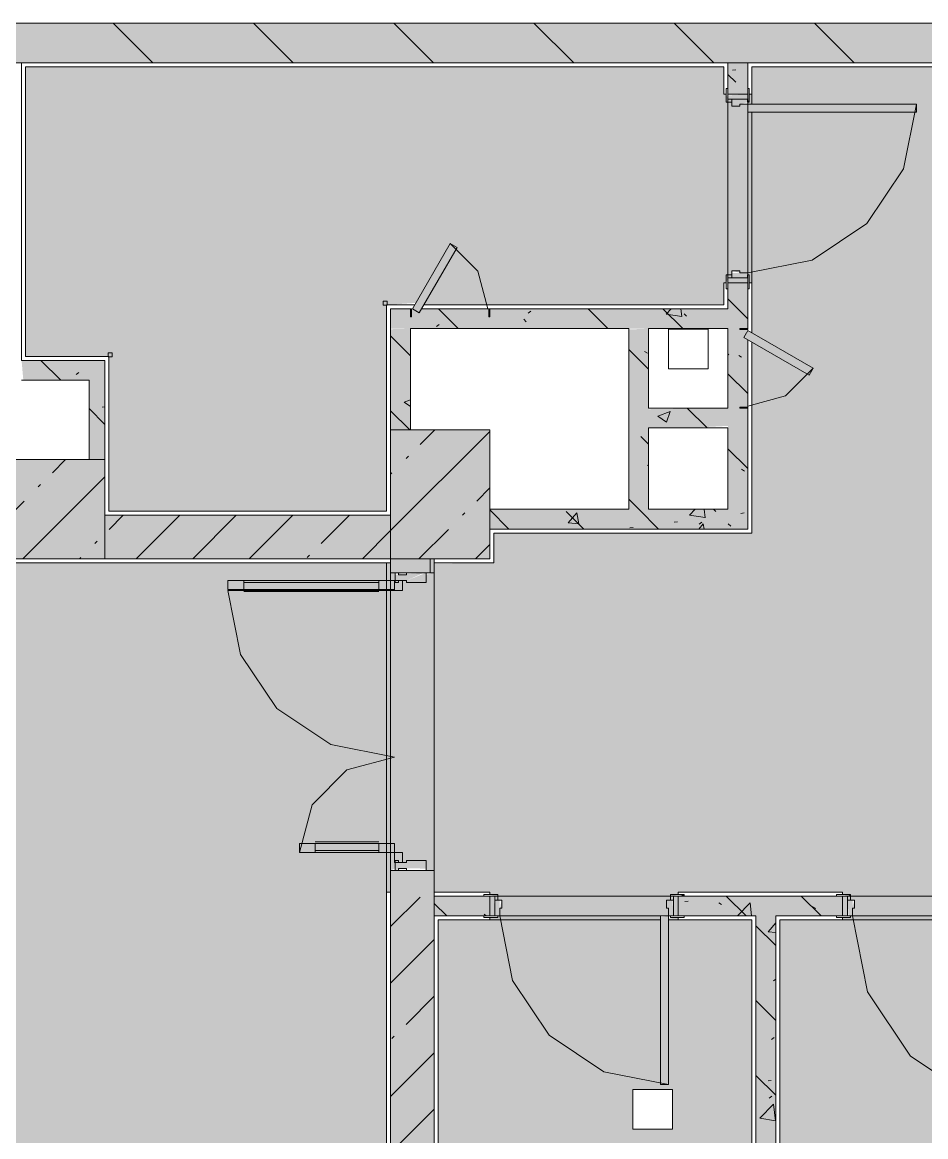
# Model space of a CAD drawing. Header units: millimetres. Extents: x -3817 to 677485, y -22715 to 103890.
# Drawn here: x -569.13 to -533.28, y -19540.98 to -19496.76 of the extents above; entities that cross this region are included whole.
import ezdxf

# ---------------------------------------------------------------- set-up
doc = ezdxf.new("R2010")
doc.units = ezdxf.units.MM
doc.layers.add('PDF _Геометрия', color=7, linetype='Continuous', true_color=0x1d1d1d)
doc.layers.add('PDF _Сплошная заливка', color=7, linetype='Continuous', true_color=0xffffff)

msp = doc.modelspace()

# ---------------------------------------------------------------- hatches: boundary and pattern name
at = {"layer": 'PDF _Сплошная заливка', "transparency": 33554559}
for points in [[(-546.955, -19498.365), (-481.917, -19498.365), (-481.917, -19496.79), (-608.29, -19496.79), (-608.29, -19498.365), (-549.662, -19498.365)], [(-541.911, -19508.916), (-541.129, -19508.916), (-541.129, -19508.128), (-553.283, -19508.128), (-553.374, -19508.286), (-553.725, -19508.128), (-554.513, -19508.128), (-554.513, -19508.916), (-543.473, -19508.916)], [(-553.941, -19512.931), (-553.725, -19512.931), (-553.725, -19508.916), (-554.513, -19508.939), (-554.513, -19512.931)], [(-545.066, -19516.081), (-544.278, -19516.081), (-544.278, -19508.916), (-545.066, -19508.95), (-545.066, -19513.774)], [(-542.684, -19512.853), (-541.129, -19512.774), (-541.129, -19512.065), (-544.278, -19512.112), (-544.278, -19512.853), (-543.485, -19512.853)], [(-553.941, -19518.049), (-550.576, -19518.049), (-550.576, -19512.931), (-554.513, -19512.931), (-554.513, -19518.049)], [(-541.129, -19516.868), (-541.129, -19516.081), (-550.576, -19516.081), (-550.576, -19516.868), (-541.911, -19516.868)], [(-554.513, -19518.049), (-554.513, -19516.317), (-565.851, -19516.317), (-565.851, -19518.049), (-554.67, -19518.049)], [(-553.941, -19518.6), (-552.938, -19518.6), (-552.938, -19518.049), (-554.513, -19518.049), (-554.513, -19518.6)], [(-554.332, -19530.411), (-554.04, -19530.332), (-553.096, -19530.34), (-553.096, -19530.017), (-554.332, -19530.096), (-554.332, -19530.332)], [(-548.219, -19574.189), (-541.757, -19574.126), (-541.757, -19574.047), (-534.947, -19574.126), (-534.947, -19574.189), (-526.951, -19574.148), (-526.951, -19532.379), (-528.309, -19532.379), (-528.309, -19540.096), (-528.624, -19540.096), (-528.624, -19532.379), (-539.073, -19532.379), (-539.073, -19548.988), (-552.623, -19548.988), (-552.623, -19571.197), (-548.219, -19571.242), (-548.219, -19572.241)]]:
    msp.add_hatch(color=256, dxfattribs=at).paths.add_polyline_path(points)
h = msp.add_hatch(color=256, dxfattribs=at)
h.paths.add_polyline_path([(-540.342, -19516.868), (-540.342, -19509.358), (-540.499, -19509.267), (-540.342, -19508.916), (-540.342, -19507.096), (-541.129, -19507.096), (-541.129, -19516.868)], flags=0)
h.paths.add_polyline_path([(-541.129, -19499.616), (-540.342, -19499.616), (-540.342, -19498.365), (-541.129, -19498.365), (-541.129, -19499.38)], flags=0)
h = msp.add_hatch(color=256, dxfattribs=at)
h.paths.add_polyline_path([(-540.342, -19500.01), (-540.184, -19500.01), (-540.184, -19499.616), (-540.279, -19499.616), (-540.342, -19499.931)], flags=0)
h.paths.add_polyline_path([(-565.694, -19516.159), (-554.67, -19516.159), (-554.67, -19507.971), (-553.512, -19507.895), (-552.151, -19505.537), (-551.878, -19505.695), (-553.192, -19507.971), (-541.286, -19507.938), (-541.286, -19507.096), (-541.192, -19507.096), (-541.129, -19506.899), (-540.971, -19506.899), (-540.971, -19506.624), (-540.279, -19506.781), (-540.279, -19507.096), (-540.184, -19507.096), (-540.184, -19500.325), (-540.342, -19500.325), (-540.342, -19500.01), (-540.971, -19499.931), (-540.971, -19499.813), (-541.129, -19499.813), (-541.192, -19499.616), (-541.286, -19499.616), (-541.286, -19498.522), (-569, -19498.522), (-569, -19510.018), (-565.694, -19510.018), (-565.694, -19512.112)], flags=0)
h = msp.add_hatch(color=256, dxfattribs=at)
h.paths.add_polyline_path([(-513.018, -19519.23), (-512.861, -19519.23), (-512.861, -19518.837), (-512.955, -19518.837), (-513.018, -19519.152)], flags=0)
h.paths.add_polyline_path([(-554.332, -19518.6), (-554.04, -19518.679), (-554.198, -19518.6)], flags=0)
h.paths.add_polyline_path([(-521.855, -19532.379), (-516.837, -19532.379), (-516.837, -19532.285), (-517.231, -19532.222), (-517.152, -19531.592), (-517.034, -19531.536), (-517.034, -19531.435), (-516.837, -19531.372), (-516.837, -19531.277), (-513.963, -19531.277), (-513.963, -19527.498), (-513.869, -19527.498), (-513.806, -19527.301), (-513.648, -19527.301), (-513.648, -19527.025), (-512.955, -19527.183), (-512.934, -19527.498), (-512.861, -19527.498), (-512.861, -19519.545), (-513.018, -19519.545), (-513.03, -19519.23), (-513.648, -19519.152), (-513.648, -19519.033), (-513.806, -19519.033), (-513.869, -19518.837), (-513.963, -19518.837), (-513.963, -19518.207), (-516.325, -19518.207), (-516.325, -19512.774), (-498.79, -19512.774), (-498.79, -19512.538), (-498.003, -19512.538), (-498.003, -19511.845), (-497.688, -19511.845), (-497.688, -19512.616), (-497.554, -19512.538), (-497.554, -19501.121), (-497.688, -19501.121), (-497.688, -19501.814), (-498.003, -19501.814), (-498.003, -19501.121), (-498.79, -19501.042), (-498.79, -19498.522), (-540.184, -19498.522), (-540.184, -19500.01), (-533.649, -19500.01), (-533.649, -19500.325), (-540.184, -19500.325), (-540.184, -19509.085), (-537.764, -19510.514), (-537.908, -19510.763), (-540.184, -19509.465), (-540.184, -19517.026), (-550.418, -19517.026), (-550.418, -19518.207), (-552.781, -19518.247), (-552.781, -19518.6), (-553.096, -19518.679), (-553.096, -19518.994), (-554.04, -19518.915), (-554.057, -19519.309), (-554.355, -19519.309), (-554.355, -19518.6), (-554.513, -19518.6), (-554.513, -19518.207), (-554.67, -19518.207), (-554.67, -19531.277), (-554.513, -19531.277), (-554.513, -19530.411), (-554.332, -19530.332), (-554.355, -19529.702), (-554.04, -19529.702), (-554.04, -19530.096), (-553.096, -19530.096), (-553.096, -19530.411), (-552.781, -19530.411), (-552.781, -19531.277), (-550.576, -19531.277), (-550.576, -19531.372), (-550.379, -19531.435), (-550.379, -19531.592), (-550.104, -19531.592), (-550.261, -19532.285), (-550.576, -19532.285), (-550.576, -19532.379), (-543.805, -19532.379), (-543.805, -19532.222), (-543.49, -19532.222), (-543.411, -19531.592), (-543.293, -19531.592), (-543.325, -19531.435), (-543.096, -19531.372), (-543.096, -19531.277), (-536.576, -19531.277), (-536.553, -19531.372), (-536.38, -19531.435), (-536.38, -19531.592), (-536.104, -19531.592), (-536.321, -19532.285), (-536.576, -19532.285), (-536.576, -19532.379), (-528.624, -19532.379), (-528.624, -19532.222), (-528.309, -19532.222), (-528.23, -19531.592), (-528.112, -19531.592), (-528.112, -19531.435), (-527.915, -19531.372), (-527.915, -19531.277), (-525.498, -19531.277), (-525.457, -19531.372), (-525.301, -19531.435), (-525.301, -19531.592), (-525.026, -19531.592), (-525.104, -19532.222), (-524.789, -19532.289), (-524.789, -19532.379)], flags=0)
h.paths.add_polyline_path([(-525.104, -19532.379), (-525.183, -19532.285), (-525.498, -19532.285), (-525.498, -19532.379)], flags=0)
h.paths.add_polyline_path([(-528.309, -19532.379), (-527.915, -19532.379), (-527.915, -19532.285), (-528.309, -19532.329)], flags=0)
h.paths.add_polyline_path([(-543.325, -19532.379), (-543.096, -19532.379), (-543.096, -19532.285), (-543.49, -19532.321), (-543.49, -19532.379)], flags=0)
at = {"layer": 'PDF _Сплошная заливка', "true_color": 0xe2e2e2, "transparency": 33554559}
h = msp.add_hatch(color=254, dxfattribs=at)
h.paths.add_polyline_path([(-540.883, -19506.899), (-540.342, -19506.899), (-540.342, -19506.702), (-540.971, -19506.702), (-540.971, -19506.899)], flags=0)
h.paths.add_polyline_path([(-540.971, -19500.088), (-540.342, -19499.931), (-540.342, -19499.813), (-540.971, -19499.813), (-540.971, -19500.01)], flags=0)
for points in [[(-537.573, -19500.325), (-533.649, -19500.325), (-533.649, -19500.01), (-540.342, -19500.01), (-540.342, -19500.325), (-539.006, -19500.325)], [(-537.908, -19510.763), (-537.75, -19510.49), (-540.342, -19508.994), (-540.499, -19509.267), (-538.071, -19510.669)], [(-543.805, -19538.915), (-543.49, -19538.915), (-543.49, -19532.222), (-543.805, -19532.275), (-543.805, -19537.548)]]:
    msp.add_hatch(color=254, dxfattribs=at).paths.add_polyline_path(points)
at = {"layer": 'PDF _Сплошная заливка', "true_color": 0xfbfbfb, "transparency": 33554559}
for points in [[(-540.342, -19507.096), (-540.342, -19506.899), (-541.129, -19506.899), (-541.129, -19507.096), (-540.711, -19507.096)], [(-550.379, -19532.222), (-550.418, -19531.435), (-550.576, -19531.435), (-550.576, -19532.222), (-550.418, -19532.222)]]:
    msp.add_hatch(color=7, dxfattribs=at).paths.add_polyline_path(points)
at = {"layer": 'PDF _Сплошная заливка', "transparency": 33554559}
h = msp.add_hatch(color=256, dxfattribs=at)
h.paths.add_polyline_path([(-845.369, -19524.191), (-845.077, -19524.269), (-845.235, -19524.191)], flags=0)
h.paths.add_polyline_path([(-568.764, -19543.403), (-568.686, -19543.403), (-568.686, -19542.773), (-568.489, -19542.773), (-568.489, -19541.513), (-554.67, -19541.513), (-554.67, -19518.207), (-661.123, -19518.207), (-661.123, -19514.506), (-662.356, -19514.506), (-663.367, -19516.258), (-663.638, -19516.096), (-662.72, -19514.506), (-665.532, -19514.506), (-665.532, -19518.207), (-667.749, -19518.207), (-669.154, -19520.64), (-669.415, -19520.461), (-668.113, -19518.207), (-687.973, -19518.207), (-687.973, -19522.773), (-688.288, -19522.773), (-688.288, -19518.207), (-695.138, -19518.207), (-695.138, -19522.773), (-695.453, -19522.773), (-695.453, -19518.207), (-702.382, -19518.207), (-702.448, -19522.773), (-702.697, -19522.773), (-702.697, -19518.207), (-709.547, -19518.207), (-709.547, -19522.773), (-709.862, -19522.773), (-709.862, -19518.207), (-713.889, -19518.207), (-715.295, -19520.64), (-715.555, -19520.461), (-714.253, -19518.207), (-741.829, -19518.207), (-741.829, -19511.908), (-750.285, -19511.908), (-750.285, -19519.152), (-750.64, -19519.152), (-750.64, -19511.908), (-761.506, -19511.908), (-761.506, -19514.27), (-761.86, -19514.27), (-761.86, -19511.908), (-773.647, -19511.916), (-773.647, -19514.419), (-774.001, -19514.419), (-774.001, -19511.908), (-784.465, -19511.916), (-784.465, -19518.6), (-784.82, -19518.6), (-784.82, -19511.908), (-787.182, -19511.916), (-787.182, -19518.207), (-804.622, -19518.207), (-804.622, -19525.923), (-804.937, -19525.923), (-804.937, -19518.207), (-814.976, -19518.207), (-814.976, -19523.482), (-843.794, -19523.482), (-843.794, -19524.191), (-844.132, -19524.269), (-844.132, -19524.584), (-845.077, -19524.584), (-845.077, -19524.703), (-845.392, -19524.703), (-845.369, -19523.482), (-845.526, -19523.482), (-845.526, -19541.513), (-845.369, -19541.45), (-845.369, -19540.332), (-845.077, -19540.332), (-845.077, -19540.647), (-844.132, -19540.726), (-844.132, -19540.962), (-843.794, -19540.962), (-843.794, -19541.513), (-811.905, -19541.513), (-811.905, -19540.726), (-806.079, -19540.726), (-806.079, -19541.513), (-741.042, -19541.513), (-741.042, -19540.726), (-735.215, -19540.726), (-735.215, -19541.513), (-734.888, -19541.513), (-733.877, -19539.761), (-733.604, -19539.919), (-734.524, -19541.513), (-705.61, -19541.513), (-705.61, -19540.726), (-699.783, -19540.726), (-699.783, -19541.513), (-670.178, -19541.513), (-670.178, -19540.726), (-664.351, -19540.726), (-664.351, -19541.513), (-623.093, -19541.513), (-623.093, -19534.978), (-622.778, -19534.978), (-622.778, -19541.513), (-603.409, -19541.513), (-603.409, -19533.797), (-603.094, -19533.797), (-603.094, -19541.513), (-585.299, -19541.513), (-585.299, -19534.978), (-584.984, -19534.978), (-584.984, -19541.513), (-579.512, -19541.513), (-579.512, -19542.773), (-579.236, -19542.773), (-579.315, -19543.009), (-579.315, -19543.403), (-569.079, -19543.403)], flags=0)
h = msp.add_hatch(color=256, dxfattribs=at)
h.paths.add_polyline_path([(-552.781, -19541.67), (-552.781, -19530.411), (-554.513, -19530.411), (-554.513, -19541.67)], flags=0)
h.paths.add_polyline_path([(-552.938, -19518.6), (-552.781, -19518.6), (-552.781, -19518.049), (-552.938, -19518.049), (-552.938, -19518.378)], flags=0)
h = msp.add_hatch(color=256, dxfattribs=at)
h.paths.add_polyline_path([(-553.883, -19518.994), (-553.096, -19518.994), (-553.096, -19518.6), (-553.883, -19518.915)], flags=0)
h.paths.add_polyline_path([(-554.298, -19518.915), (-554.198, -19518.915), (-554.198, -19518.679), (-554.332, -19518.679), (-554.332, -19518.915)], flags=0)
h = msp.add_hatch(color=256, dxfattribs=at)
h.paths.add_polyline_path([(-554.355, -19530.096), (-554.04, -19530.096), (-554.04, -19529.702), (-554.355, -19529.702)], flags=0)
h.paths.add_polyline_path([(-554.325, -19519.309), (-554.04, -19519.296), (-554.04, -19518.915), (-554.355, -19518.915), (-554.355, -19519.309)], flags=0)
h = msp.add_hatch(color=256, dxfattribs=at)
h.paths.add_polyline_path([(-526.951, -19532.222), (-525.498, -19532.222), (-525.498, -19531.435), (-527.915, -19531.435), (-527.915, -19532.222), (-527.679, -19532.222)], flags=0)
h.paths.add_polyline_path([(-552.623, -19532.222), (-550.576, -19532.222), (-550.576, -19531.435), (-552.781, -19531.435), (-552.781, -19532.222)], flags=0)
h.paths.add_polyline_path([(-504.874, -19532.222), (-504.515, -19532.222), (-504.515, -19531.435), (-516.837, -19531.435), (-516.837, -19532.222), (-505.302, -19532.222)], flags=0)
h.paths.add_polyline_path([(-542.86, -19532.222), (-536.576, -19532.222), (-536.576, -19531.435), (-543.096, -19531.435), (-543.096, -19532.222)], flags=0)
at = {"layer": 'PDF _Сплошная заливка', "true_color": 0xe2e2e2, "transparency": 33554559}
h = msp.add_hatch(color=254, dxfattribs=at)
h.paths.add_polyline_path([(-543.49, -19532.222), (-543.293, -19532.222), (-543.325, -19531.592), (-543.568, -19531.592), (-543.49, -19531.907)], flags=0)
h.paths.add_polyline_path([(-550.182, -19532.222), (-550.182, -19531.592), (-550.379, -19531.592), (-550.379, -19532.222), (-550.261, -19532.222)], flags=0)
h = msp.add_hatch(color=254, dxfattribs=at)
h.paths.add_polyline_path([(-536.183, -19532.222), (-536.183, -19531.592), (-536.38, -19531.592), (-536.337, -19532.222), (-536.261, -19532.222)], flags=0)
h.paths.add_polyline_path([(-528.112, -19532.222), (-528.195, -19531.592), (-528.388, -19531.592), (-528.23, -19532.222)], flags=0)
at = {"layer": 'PDF _Сплошная заливка', "transparency": 33554559}
h = msp.add_hatch(color=256, dxfattribs=at)
h.paths.add_polyline_path([(-545.759, -19543.713), (-540.176, -19543.632), (-540.184, -19532.379), (-543.49, -19532.379), (-543.49, -19538.915), (-543.805, -19538.915), (-543.805, -19532.379), (-552.623, -19532.379), (-552.623, -19543.713), (-552.217, -19543.713), (-550.812, -19541.279), (-550.539, -19541.437), (-551.854, -19543.713), (-550.211, -19543.713)], flags=0)
h.paths.add_polyline_path([(-544.9, -19540.683), (-544.9, -19539.108), (-543.325, -19539.108), (-543.325, -19540.683)], flags=0)

# ---------------------------------------------------------------- linework, layer by layer
at = {"layer": 'PDF _Геометрия', "color": 7, "lineweight": 9}
for points in [[(-479.043, -19496.79), (-481.917, -19496.79), (-591.283, -19496.79), (-591.283, -19496.042)], [(-563.951, -19498.365), (-565.526, -19496.79)], [(-558.384, -19498.365), (-559.959, -19496.79)], [(-552.816, -19498.365), (-554.391, -19496.79)], [(-547.249, -19498.365), (-548.824, -19496.79)], [(-541.681, -19498.365), (-543.256, -19496.79)], [(-536.114, -19498.365), (-537.688, -19496.79)], [(-569.158, -19510.963), (-566.481, -19510.963), (-566.481, -19514.112), (-565.851, -19514.112), (-565.851, -19510.176), (-566.481, -19510.176), (-569.158, -19510.176), (-569.158, -19498.365), (-569.788, -19498.365)], [(-569.158, -19498.365), (-541.129, -19498.365)], [(-540.342, -19499.38), (-540.342, -19498.365), (-541.129, -19498.365), (-541.129, -19499.38)], [(-540.342, -19498.365), (-481.917, -19498.365), (-479.043, -19498.365)], [(-541.129, -19499.616), (-540.342, -19499.616)], [(-541.129, -19506.781), (-541.129, -19499.931)], [(-540.342, -19500.01), (-540.342, -19506.781)], [(-541.129, -19507.332), (-541.129, -19508.128), (-550.576, -19508.128), (-553.283, -19508.128)], [(-540.342, -19507.096), (-541.129, -19507.096)], [(-540.342, -19508.916), (-540.342, -19507.332)], [(-553.725, -19508.128), (-554.513, -19508.128), (-554.513, -19508.916), (-554.513, -19512.931), (-553.725, -19512.931), (-553.725, -19508.916), (-550.576, -19508.916), (-545.066, -19508.916), (-545.066, -19516.081), (-550.576, -19516.081), (-550.576, -19516.868), (-541.129, -19516.868), (-540.342, -19516.868), (-540.342, -19512.065), (-540.342, -19509.358)], [(-555.632, -19518.049), (-554.513, -19516.93), (-550.576, -19512.993)], [(-553.34, -19513.512), (-552.759, -19512.931)], [(-553.902, -19514.074), (-553.808, -19513.98)], [(-567.933, -19514.635), (-567.41, -19514.112)], [(-569.102, -19518.049), (-565.851, -19514.798)], [(-554.513, -19514.685), (-554.463, -19514.635)], [(-568.494, -19515.196), (-568.401, -19515.103)], [(-551.095, -19515.757), (-550.576, -19515.238)], [(-569.788, -19516.49), (-569.055, -19515.757)], [(-565.688, -19516.88), (-565.125, -19516.317)], [(-564.612, -19518.049), (-562.88, -19516.317)], [(-562.367, -19518.049), (-560.637, -19516.319)], [(-560.122, -19518.049), (-558.39, -19516.317)], [(-557.269, -19517.441), (-556.145, -19516.317)], [(-551.657, -19516.319), (-551.563, -19516.225)], [(-553.387, -19518.049), (-552.218, -19516.88)], [(-566.249, -19517.441), (-566.156, -19517.348)], [(-551.142, -19518.049), (-550.576, -19517.483)], [(-557.83, -19518.002), (-557.737, -19517.909)], [(-566.857, -19518.049), (-566.81, -19518.002)], [(-553.941, -19530.411), (-554.513, -19530.411), (-554.513, -19518.6), (-553.941, -19518.6)], [(-553.096, -19518.6), (-552.938, -19518.6), (-552.781, -19518.6), (-552.781, -19530.411), (-553.096, -19530.411)], [(-550.812, -19531.435), (-552.781, -19531.435), (-552.781, -19530.411), (-554.513, -19530.411), (-554.513, -19541.67), (-567.859, -19541.67)], [(-554.513, -19532.645), (-553.34, -19531.472)], [(-552.781, -19531.435), (-552.781, -19532.222)], [(-550.576, -19532.222), (-550.576, -19531.435)], [(-550.261, -19531.435), (-543.411, -19531.435)], [(-543.096, -19531.435), (-543.096, -19532.222)], [(-536.813, -19531.435), (-542.86, -19531.435)], [(-536.576, -19532.222), (-536.576, -19531.435)], [(-536.261, -19531.435), (-528.23, -19531.435)], [(-567.859, -19543.403), (-554.513, -19543.403), (-554.513, -19571.906), (-552.781, -19571.906), (-552.781, -19571.787), (-548.809, -19571.787), (-548.809, -19574.346), (-548.219, -19574.346), (-548.219, -19571.787), (-548.219, -19571.591), (-548.219, -19571.197), (-552.781, -19571.197), (-552.781, -19548.831), (-539.231, -19548.831), (-539.231, -19548.043), (-539.231, -19532.222), (-536.813, -19532.222)], [(-552.387, -19543.87), (-552.781, -19543.87), (-552.781, -19543.403), (-552.781, -19541.67), (-552.781, -19532.222), (-550.812, -19532.222)], [(-542.86, -19532.222), (-540.018, -19532.222), (-540.018, -19543.87), (-549.237, -19543.87), (-551.945, -19543.87)], [(-543.49, -19532.222), (-550.261, -19532.222)], [(-528.309, -19532.222), (-536.261, -19532.222)], [(-554.513, -19534.89), (-552.781, -19533.157)], [(-553.902, -19536.523), (-552.781, -19535.402)], [(-554.463, -19537.085), (-554.369, -19536.991)], [(-554.513, -19539.38), (-552.781, -19537.647)], [(-554.513, -19541.625), (-552.781, -19539.892)]]:
    msp.add_lwpolyline(points, dxfattribs=at)
at = {"layer": 'PDF _Геометрия', "color": 253, "lineweight": 9, "true_color": 0xaaaaaa}
for points in [[(-541.192, -19499.616), (-541.286, -19499.616), (-541.286, -19498.522), (-569, -19498.522), (-569, -19510.018), (-565.694, -19510.018), (-565.694, -19516.159), (-554.67, -19516.159), (-554.67, -19507.971), (-553.556, -19507.971)], [(-498.79, -19498.522), (-540.184, -19498.522), (-540.184, -19500.01), (-540.184, -19499.616), (-540.279, -19499.616)], [(-540.342, -19506.702), (-537.78, -19506.193), (-535.609, -19504.742), (-534.158, -19502.571), (-533.649, -19500.01)], [(-540.279, -19507.096), (-540.184, -19507.096), (-540.184, -19500.325), (-540.184, -19509.085)], [(-550.655, -19508.128), (-551.056, -19506.632), (-552.151, -19505.537)], [(-553.192, -19507.971), (-541.286, -19507.971), (-541.286, -19507.096), (-541.192, -19507.096)], [(-540.184, -19509.449), (-540.184, -19517.026), (-550.418, -19517.026), (-550.418, -19518.207), (-552.781, -19518.207)], [(-540.342, -19511.986), (-538.846, -19511.586), (-537.75, -19510.49)], [(-568.489, -19542.773), (-568.489, -19541.513), (-554.67, -19541.513), (-554.67, -19518.207), (-661.123, -19518.207), (-661.123, -19514.506), (-662.356, -19514.506)], [(-554.513, -19518.207), (-554.67, -19518.207), (-554.67, -19531.277), (-554.513, -19531.277)], [(-560.339, -19518.915), (-560.339, -19519.27)], [(-560.339, -19518.994), (-554.985, -19518.994)], [(-554.985, -19518.915), (-554.985, -19519.27)], [(-554.04, -19518.915), (-554.04, -19519.309), (-554.355, -19519.309), (-554.355, -19518.915)], [(-554.355, -19529.702), (-558.135, -19529.702), (-557.628, -19527.813), (-556.245, -19526.429), (-554.355, -19525.923), (-556.886, -19525.419), (-559.032, -19523.986), (-560.466, -19521.84), (-560.969, -19519.309), (-554.355, -19519.309)], [(-560.339, -19519.341), (-554.985, -19519.341)], [(-557.505, -19529.277), (-554.985, -19529.277)], [(-557.505, -19529.702), (-557.505, -19529.348)], [(-554.985, -19529.702), (-554.985, -19529.348)], [(-557.505, -19529.624), (-554.985, -19529.624)], [(-554.355, -19530.096), (-554.355, -19529.702), (-554.04, -19529.702), (-554.04, -19530.096)], [(-552.781, -19531.277), (-550.576, -19531.277), (-550.576, -19531.372)], [(-543.096, -19531.372), (-543.096, -19531.277), (-536.576, -19531.277), (-536.576, -19531.372)], [(-550.576, -19532.285), (-550.576, -19532.379), (-543.805, -19532.379), (-552.623, -19532.379), (-552.623, -19543.713), (-552.217, -19543.713)], [(-536.576, -19532.285), (-536.576, -19532.379), (-528.624, -19532.379), (-539.073, -19532.379), (-539.073, -19548.988), (-552.623, -19548.988), (-552.623, -19571.212)], [(-551.854, -19543.713), (-540.176, -19543.713), (-540.176, -19532.379), (-543.49, -19532.379), (-543.096, -19532.379), (-543.096, -19532.285)], [(-550.182, -19532.222), (-549.673, -19534.783), (-548.222, -19536.954), (-546.051, -19538.405), (-543.49, -19538.915)], [(-536.183, -19532.222), (-535.583, -19535.235), (-533.877, -19537.79), (-531.322, -19539.496), (-528.309, -19540.096)]]:
    msp.add_lwpolyline(points, dxfattribs=at)
at = {"layer": 'PDF _Геометрия', "color": 8, "lineweight": 9, "true_color": 0x787878}
for points in [[(-540.817, -19499.14), (-541.129, -19498.828)], [(-540.95, -19498.661), (-540.819, -19498.644)], [(-540.342, -19508.527), (-541.129, -19507.739)], [(-551.831, -19508.916), (-552.619, -19508.128)], [(-549.058, -19508.301), (-548.954, -19508.22)], [(-545.892, -19508.916), (-546.679, -19508.128)], [(-542.92, -19508.916), (-543.708, -19508.128)], [(-542.957, -19508.439), (-543.579, -19508.342), (-543.374, -19508.128)], [(-542.957, -19508.439), (-542.993, -19508.128)], [(-549.132, -19508.643), (-549.231, -19508.544)], [(-542.862, -19508.331), (-542.765, -19508.42)], [(-552.694, -19508.826), (-552.589, -19508.745)], [(-553.725, -19509.99), (-554.513, -19509.202)], [(-544.278, -19510.529), (-545.066, -19509.742)], [(-544.435, -19509.82), (-544.324, -19509.891)], [(-541.129, -19509.919), (-541.088, -19509.957)], [(-540.699, -19509.978), (-540.587, -19510.049)], [(-567.603, -19510.963), (-568.39, -19510.176)], [(-566.995, -19510.739), (-566.89, -19510.659)], [(-540.342, -19511.494), (-541.129, -19510.707)], [(-553.725, -19512.001), (-553.972, -19511.835), (-553.725, -19511.74)], [(-565.851, -19512.715), (-566.481, -19512.085)], [(-565.963, -19512.028), (-565.851, -19512.013)], [(-553.755, -19512.931), (-554.513, -19512.174)], [(-543.564, -19512.63), (-543.912, -19512.395), (-543.422, -19512.207)], [(-543.564, -19512.631), (-543.422, -19512.208)], [(-541.955, -19512.853), (-542.742, -19512.065)], [(-544.278, -19513.497), (-544.579, -19513.197)], [(-540.342, -19514.466), (-541.129, -19513.679)], [(-544.323, -19514.337), (-544.278, -19514.365)], [(-540.586, -19514.495), (-540.475, -19514.566)], [(-543.879, -19516.868), (-544.666, -19516.081), (-545.066, -19515.681)], [(-549.818, -19516.868), (-550.576, -19516.111)], [(-546.847, -19516.868), (-547.548, -19516.167)], [(-542.029, -19516.416), (-542.651, -19516.32), (-542.422, -19516.081)], [(-542.029, -19516.417), (-542.068, -19516.081)], [(-541.609, -19516.167), (-541.695, -19516.081)], [(-547.047, -19516.656), (-547.465, -19516.62), (-547.128, -19516.218)], [(-547.047, -19516.657), (-547.128, -19516.218)], [(-543.263, -19516.595), (-543.132, -19516.577)], [(-542.269, -19516.68), (-542.165, -19516.6)], [(-540.612, -19516.245), (-540.481, -19516.228)], [(-545.016, -19516.825), (-544.885, -19516.808)], [(-542.284, -19516.868), (-542.107, -19516.657)], [(-542.068, -19516.868), (-542.107, -19516.657)], [(-541.015, -19516.76), (-541.114, -19516.662)], [(-542.837, -19531.649), (-542.706, -19531.631)], [(-540.404, -19532.222), (-541.191, -19531.435)], [(-537.433, -19532.222), (-538.22, -19531.435)], [(-552.283, -19532.222), (-552.781, -19531.724)], [(-541.493, -19531.698), (-541.381, -19531.769)], [(-540.746, -19532.222), (-540.25, -19531.706)], [(-540.19, -19532.222), (-540.25, -19531.706)], [(-537.756, -19531.856), (-537.645, -19531.927)], [(-550.8, -19532.147), (-550.718, -19532.222)], [(-539.231, -19532.881), (-539.531, -19532.855), (-539.231, -19532.497)], [(-539.231, -19533.395), (-540.018, -19532.608)], [(-539.315, -19534.797), (-539.231, -19534.733)], [(-539.231, -19536.363), (-540.018, -19535.576)], [(-539.4, -19537.127), (-539.295, -19537.047)], [(-539.231, -19539.335), (-540.018, -19538.547)], [(-539.537, -19538.769), (-539.406, -19538.752)], [(-539.485, -19539.457), (-539.38, -19539.377)], [(-539.245, -19540.348), (-539.867, -19540.251), (-539.322, -19539.683)], [(-539.245, -19540.348), (-539.322, -19539.683)]]:
    msp.add_lwpolyline(points, dxfattribs=at)
at = {"layer": 'PDF _Геометрия', "color": 253, "lineweight": 9, "true_color": 0xaaaaaa}
for points in [[(-541.192, -19499.931), (-541.129, -19499.931), (-541.129, -19499.38), (-541.192, -19499.38)], [(-540.342, -19499.931), (-540.279, -19499.931), (-540.279, -19499.38), (-540.342, -19499.38)], [(-541.129, -19499.813), (-540.342, -19499.813), (-540.342, -19499.616), (-541.129, -19499.616)], [(-541.129, -19499.931), (-540.971, -19499.931), (-540.971, -19499.813), (-541.129, -19499.813)], [(-540.342, -19500.01), (-540.342, -19499.813), (-540.971, -19499.813), (-540.971, -19500.088), (-540.657, -19500.088), (-540.657, -19500.01)], [(-540.349, -19499.931), (-540.342, -19499.931), (-540.342, -19499.813), (-540.349, -19499.813)], [(-533.649, -19500.01), (-540.342, -19500.01), (-540.342, -19500.325), (-533.649, -19500.325)], [(-552.151, -19505.537), (-553.647, -19508.128), (-553.374, -19508.286), (-551.878, -19505.695)], [(-541.192, -19506.781), (-541.192, -19507.332), (-541.129, -19507.332), (-541.129, -19506.781)], [(-541.129, -19506.781), (-541.129, -19506.899), (-540.971, -19506.899), (-540.971, -19506.781)], [(-541.129, -19506.899), (-541.129, -19507.096), (-540.342, -19507.096), (-540.342, -19506.899)], [(-540.342, -19506.702), (-540.657, -19506.702), (-540.657, -19506.624), (-540.971, -19506.624), (-540.971, -19506.899), (-540.342, -19506.899)], [(-540.349, -19506.781), (-540.349, -19506.899), (-540.342, -19506.899), (-540.342, -19506.781)], [(-540.342, -19506.781), (-540.342, -19507.332), (-540.279, -19507.332), (-540.279, -19506.781)], [(-553.686, -19508.443), (-553.686, -19508.128), (-553.725, -19508.128), (-553.725, -19508.443)], [(-550.615, -19508.443), (-550.576, -19508.443), (-550.576, -19508.128), (-550.615, -19508.128)], [(-541.911, -19508.939), (-543.485, -19508.939), (-543.485, -19510.514), (-541.911, -19510.514)], [(-543.485, -19508.939), (-541.911, -19508.939), (-541.911, -19510.514), (-543.485, -19510.514)], [(-541.911, -19508.939), (-543.485, -19508.939), (-543.485, -19510.514), (-541.911, -19510.514)], [(-543.485, -19508.939), (-541.911, -19508.939), (-541.911, -19510.514), (-543.485, -19510.514)], [(-543.485, -19508.939), (-541.911, -19508.939), (-541.911, -19510.514), (-543.485, -19510.514)], [(-541.911, -19508.939), (-543.485, -19508.939), (-543.485, -19510.514), (-541.911, -19510.514)], [(-540.657, -19508.955), (-540.342, -19508.955), (-540.342, -19508.916), (-540.657, -19508.916)], [(-537.75, -19510.49), (-540.342, -19508.994), (-540.499, -19509.267), (-537.908, -19510.763)], [(-540.657, -19512.026), (-540.657, -19512.065), (-540.342, -19512.065), (-540.342, -19512.026)], [(-554.355, -19519.27), (-554.355, -19518.915), (-560.969, -19518.915), (-560.969, -19519.27), (-554.355, -19519.27), (-554.355, -19518.915), (-560.969, -19518.915), (-560.969, -19519.27)], [(-554.355, -19519.309), (-554.04, -19519.309), (-554.04, -19518.915), (-554.04, -19519.309), (-554.355, -19519.309), (-554.355, -19518.915)], [(-554.355, -19518.915), (-554.355, -19519.309), (-554.04, -19519.309), (-554.04, -19518.915)], [(-554.355, -19529.348), (-554.355, -19529.702), (-558.135, -19529.702), (-558.135, -19529.348), (-554.355, -19529.348), (-558.135, -19529.348), (-558.135, -19529.702), (-554.355, -19529.702)], [(-554.355, -19529.702), (-554.04, -19529.702), (-554.04, -19530.096), (-554.04, -19529.702), (-554.355, -19529.702), (-554.355, -19530.096)], [(-554.355, -19529.702), (-554.355, -19530.096), (-554.04, -19530.096), (-554.04, -19529.702)], [(-550.261, -19531.372), (-550.812, -19531.372), (-550.812, -19531.435), (-550.261, -19531.435)], [(-550.379, -19531.435), (-550.576, -19531.435), (-550.576, -19532.222), (-550.379, -19532.222)], [(-550.261, -19531.435), (-550.379, -19531.435), (-550.379, -19531.592), (-550.261, -19531.592)], [(-550.182, -19532.222), (-550.182, -19531.907), (-550.104, -19531.907), (-550.104, -19531.592), (-550.379, -19531.592), (-550.379, -19532.222)], [(-543.49, -19532.222), (-543.293, -19532.222), (-543.293, -19531.592), (-543.568, -19531.592), (-543.568, -19531.907), (-543.49, -19531.907)], [(-543.411, -19531.372), (-543.411, -19531.435), (-542.86, -19531.435), (-542.86, -19531.372)], [(-543.411, -19531.435), (-543.411, -19531.592), (-543.293, -19531.592), (-543.293, -19531.435)], [(-543.293, -19531.435), (-543.293, -19532.222), (-543.096, -19532.222), (-543.096, -19531.435)], [(-536.261, -19531.372), (-536.813, -19531.372), (-536.813, -19531.435), (-536.261, -19531.435)], [(-536.38, -19531.435), (-536.576, -19531.435), (-536.576, -19532.222), (-536.38, -19532.222)], [(-536.261, -19531.435), (-536.38, -19531.435), (-536.38, -19531.592), (-536.261, -19531.592)], [(-536.183, -19532.222), (-536.183, -19531.907), (-536.104, -19531.907), (-536.104, -19531.592), (-536.38, -19531.592), (-536.38, -19532.222)], [(-550.261, -19532.222), (-550.812, -19532.222), (-550.812, -19532.285), (-550.261, -19532.285)], [(-550.261, -19532.214), (-550.379, -19532.214), (-550.379, -19532.222), (-550.261, -19532.222)], [(-543.49, -19538.915), (-543.49, -19532.222), (-543.805, -19532.222), (-543.805, -19538.915)], [(-543.411, -19532.214), (-543.411, -19532.222), (-543.293, -19532.222), (-543.293, -19532.214)], [(-543.411, -19532.222), (-543.411, -19532.285), (-542.86, -19532.285), (-542.86, -19532.222)], [(-536.261, -19532.222), (-536.813, -19532.222), (-536.813, -19532.285), (-536.261, -19532.285)], [(-536.261, -19532.214), (-536.38, -19532.214), (-536.38, -19532.222), (-536.261, -19532.222)], [(-543.325, -19539.108), (-543.325, -19540.683), (-544.9, -19540.683), (-544.9, -19539.108)]]:
    msp.add_lwpolyline(points, close=True, dxfattribs=at)
at = {"layer": 'PDF _Геометрия', "color": 7, "lineweight": 9}
for points in [[(-554.655, -19507.983), (-554.655, -19507.829), (-554.812, -19507.829), (-554.812, -19507.983)], [(-544.278, -19512.065), (-544.278, -19508.916), (-541.129, -19508.916), (-541.129, -19512.065)], [(-565.72, -19510.034), (-565.566, -19510.034), (-565.566, -19509.876), (-565.72, -19509.876)], [(-550.576, -19518.049), (-550.576, -19512.931), (-554.513, -19512.931), (-554.513, -19518.049)], [(-541.129, -19512.853), (-541.129, -19516.081), (-544.278, -19516.081), (-544.278, -19512.853)], [(-565.851, -19514.112), (-569.788, -19514.112), (-569.788, -19518.049), (-565.851, -19518.049)], [(-565.851, -19518.049), (-554.513, -19518.049), (-554.513, -19516.317), (-565.851, -19516.317)], [(-552.938, -19518.049), (-554.513, -19518.049), (-554.513, -19518.6), (-552.938, -19518.6)], [(-552.938, -19518.6), (-552.781, -19518.6), (-552.781, -19518.049), (-552.938, -19518.049)], [(-553.883, -19518.679), (-554.198, -19518.679), (-554.198, -19518.6), (-554.332, -19518.6), (-554.332, -19518.994), (-554.198, -19518.994), (-554.198, -19518.915), (-553.883, -19518.915), (-553.883, -19518.994), (-553.096, -19518.994), (-553.096, -19518.6), (-553.883, -19518.6)], [(-553.883, -19518.679), (-554.198, -19518.679), (-554.198, -19518.6), (-554.332, -19518.6), (-554.332, -19518.994), (-554.198, -19518.994), (-554.198, -19518.915), (-553.883, -19518.915), (-553.883, -19518.994), (-553.096, -19518.994), (-553.096, -19518.6), (-553.883, -19518.6)], [(-554.198, -19530.096), (-554.198, -19530.017), (-554.332, -19530.017), (-554.332, -19530.411), (-554.198, -19530.411), (-554.198, -19530.332), (-553.883, -19530.332), (-553.883, -19530.411), (-553.096, -19530.411), (-553.096, -19530.017), (-553.883, -19530.017), (-553.883, -19530.096)]]:
    msp.add_lwpolyline(points, close=True, dxfattribs=at)
at = {"layer": 'PDF _Сплошная заливка', "color": 7, "lineweight": 60, "true_color": 0xfbfbfb, "transparency": 33554559}
for points in [[(-541.129, -19499.813), (-540.342, -19499.813), (-541.129, -19499.66), (-540.342, -19499.616)], [(-543.293, -19532.222), (-543.096, -19532.222), (-543.293, -19531.435), (-543.128, -19531.435)], [(-536.576, -19532.222), (-536.38, -19532.222), (-536.576, -19531.435), (-536.38, -19531.435)]]:
    msp.add_solid(points, dxfattribs=at)
at = {"layer": 'PDF _Сплошная заливка', "color": 254, "lineweight": 60, "true_color": 0xe2e2e2, "transparency": 33554559}
for points in [[(-540.342, -19499.931), (-540.279, -19499.931), (-540.342, -19499.813)], [(-553.374, -19508.286), (-551.878, -19505.695), (-553.647, -19508.128), (-552.151, -19505.537)], [(-542.86, -19531.435), (-542.86, -19531.372), (-543.096, -19531.435)], [(-536.261, -19531.435), (-536.261, -19531.372), (-536.38, -19531.435)]]:
    msp.add_solid(points, dxfattribs=at)
at = {"layer": 'PDF _Сплошная заливка', "lineweight": 60, "transparency": 33554559}
for points in [[(-566.481, -19510.963), (-566.481, -19510.176), (-569.089, -19510.963), (-569.158, -19510.176)], [(-565.851, -19514.112), (-565.851, -19510.176), (-566.481, -19514.112), (-566.481, -19510.176)], [(-565.851, -19518.049), (-565.851, -19514.112), (-569.788, -19518.049), (-569.788, -19514.112)], [(-554.198, -19518.915), (-553.883, -19518.915), (-554.198, -19518.679), (-553.22, -19518.613)], [(-539.231, -19548.043), (-539.231, -19532.222), (-540.018, -19548.043), (-540.018, -19532.222)]]:
    msp.add_solid(points, dxfattribs=at)

doc.saveas('drawing.dxf')
